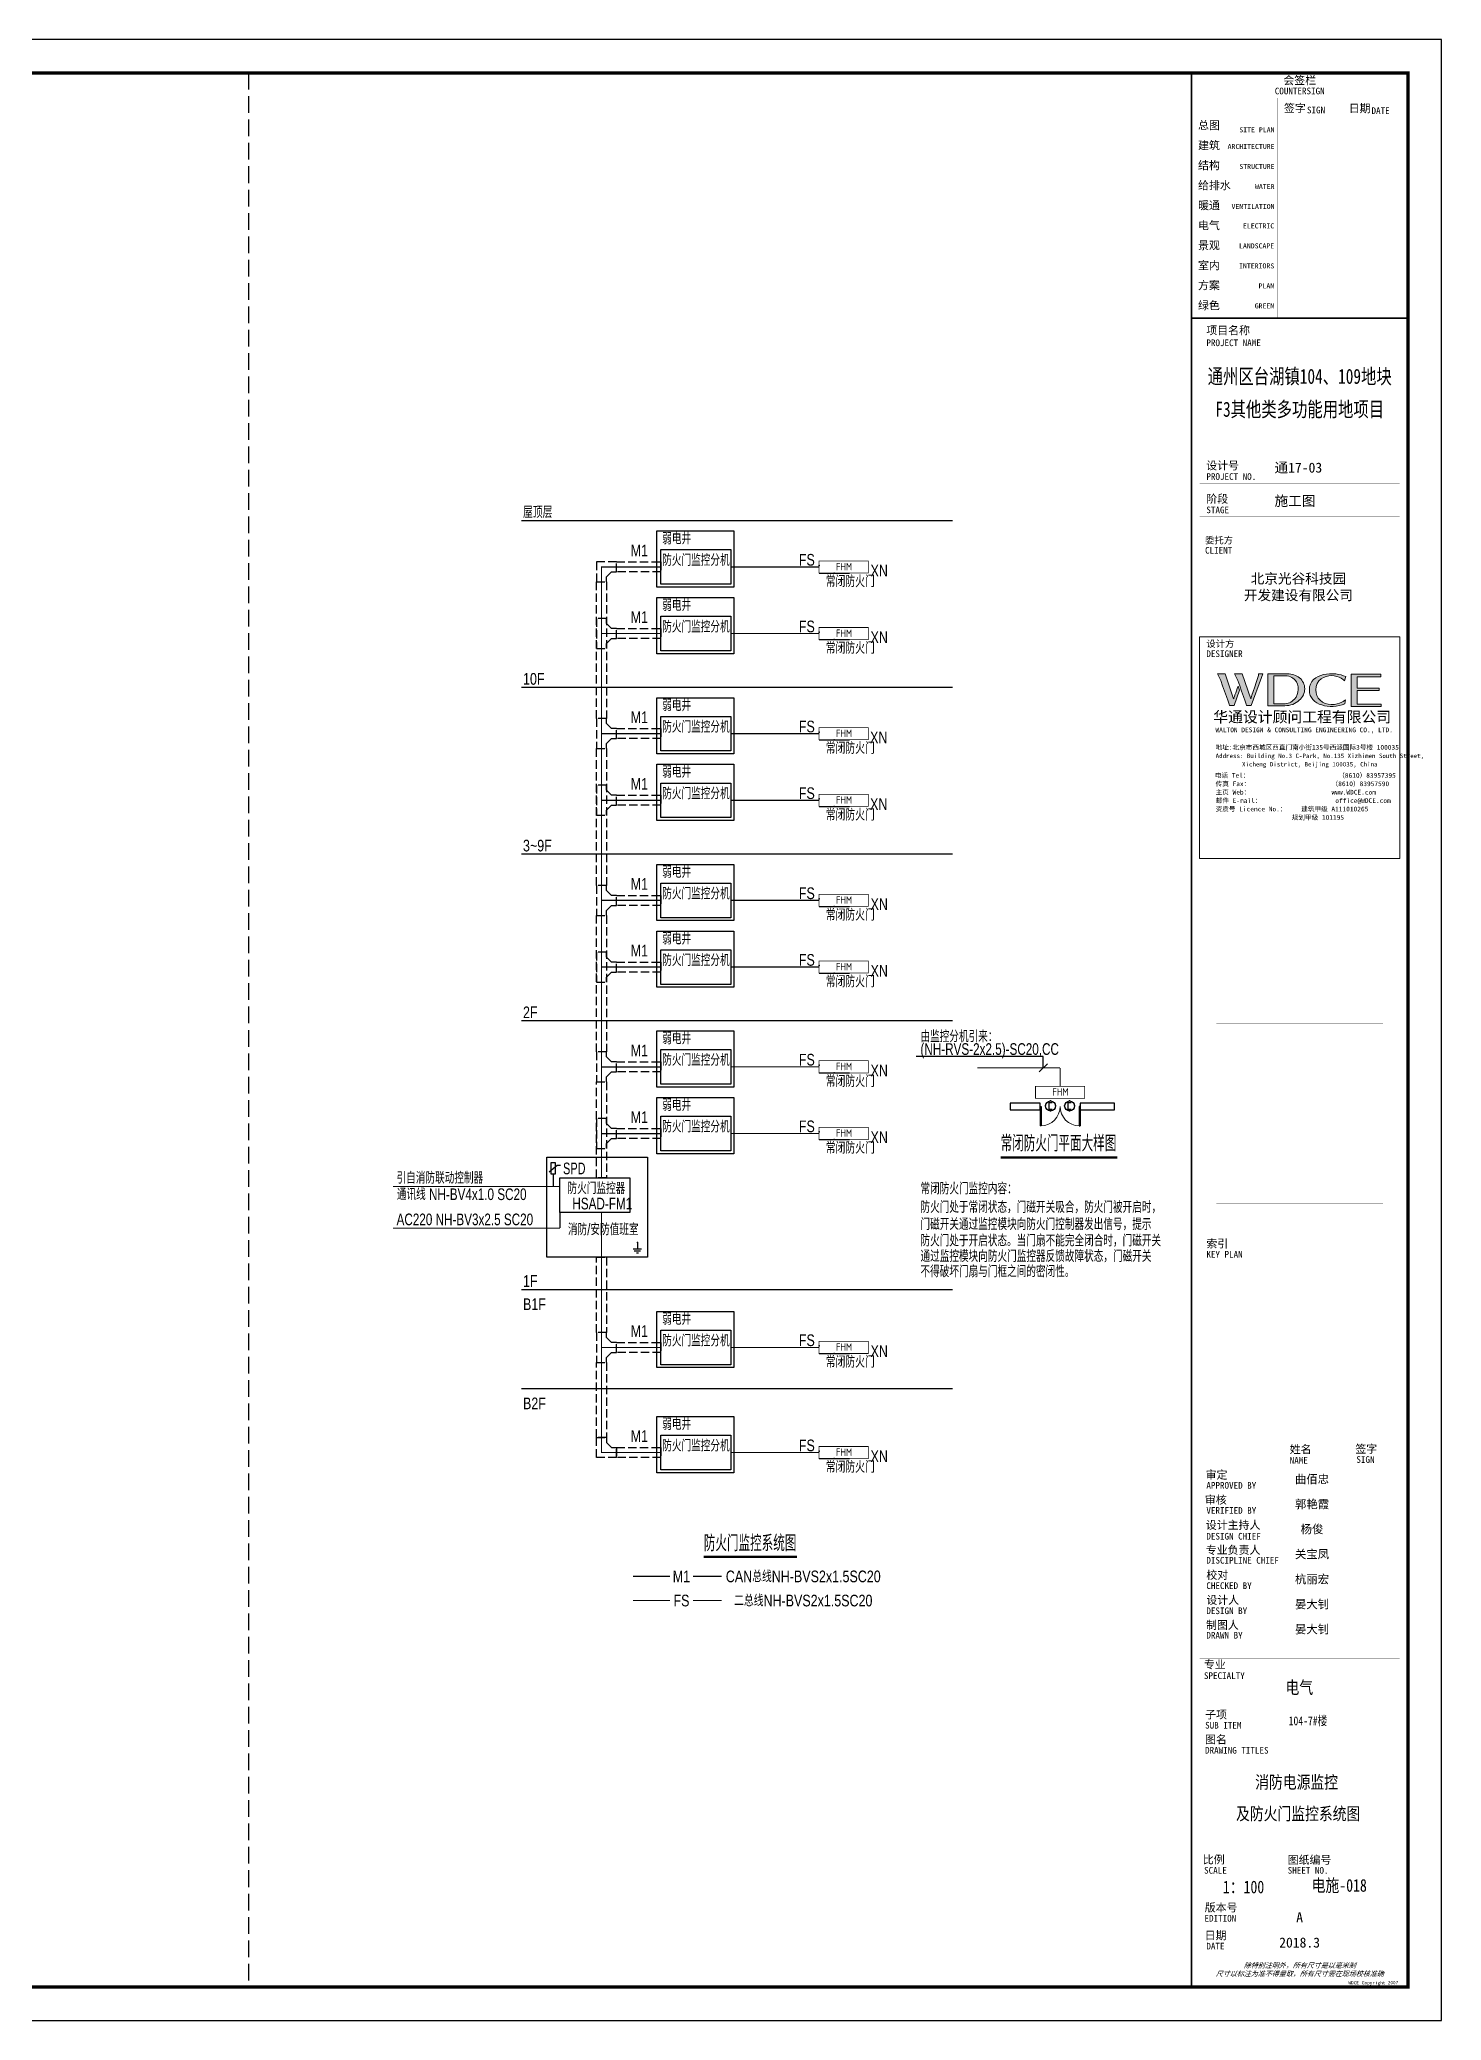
# Model space of a CAD drawing. Extents: x -54686 to 596156, y -555137 to 71395.
# Drawn here: x 126329 to 168379, y -555137 to -495737 of the extents above; entities that cross this region are included whole.
import ezdxf
from ezdxf.enums import TextEntityAlignment as Align

# ---------------------------------------------------------------- set-up
doc = ezdxf.new("R2010")
doc.units = 0
doc.header["$LTSCALE"] = 1000
doc.linetypes.add('CONTINOUS', pattern=[0])
doc.linetypes.add('DASH', pattern=[0.35, 0.25, -0.1])
doc.layers.get('0').update_dxf_attribs({"linetype": 'CONTINUOUS'})
doc.layers.get('Defpoints').update_dxf_attribs({"linetype": 'CONTINUOUS'})
for name, color, linetype in [('CABLETRAY', 4, 'DASH'), ('DIM-照明', 3, 'CONTINUOUS'), ('EQUIP-动力', 3, 'CONTINUOUS'), ('EQUIP-安防', 80, 'CONTINUOUS'), ('EQUIP-消防', 3, 'CONTINUOUS'), ('LAYER1', 7, 'CONTINOUS'), ('SHEET_TEXT', 7, 'CONTINUOUS'), ('TEL_SYMB', 3, 'CONTINUOUS'), ('TEL_TEXT', 3, 'CONTINUOUS'), ('TEL_TITLE', 6, 'CONTINUOUS'), ('WALL', 9, 'CONTINUOUS'), ('WINDOW', 4, 'CONTINUOUS'), ('WIRE', 4, 'CONTINUOUS'), ('WIRE-照明', 1, 'CONTINUOUS'), ('智能疏散灯', 3, 'CONTINOUS')]:
    doc.layers.add(name, color=color, linetype=linetype)
doc.styles.add('_COMPLEX', font='ROS', dxfattribs={"width": 0.6, "bigfont": 'JD'})
doc.styles.add('_HZTXT', font='ROS', dxfattribs={"width": 0.8, "bigfont": 'JD'})
doc.styles.add('_TEL_DIM', font='SIMPLEX', dxfattribs={"width": 0.8, "height": 3.5, "bigfont": 'HZTXT'})
doc.styles.add('H-图名', font='', dxfattribs={"width": 0.8, "height": 9})
doc.styles.add('hwxh', font='STXIHEI.TTF')
doc.styles.get("Standard").update_dxf_attribs({"font": 'GBENOR', "bigfont": 'GBCBIG'})
doc.styles.add('Y', font='ros.shx', dxfattribs={"width": 0.7, "bigfont": 'jd.shx'})
doc.styles.add('华文细黑', font='STXIHEI.TTF', dxfattribs={"height": 10})
doc.styles.get('H-图名').set_extended_font_data('SimSun')

# ---------------------------------------------------------------- blocks, each defined once
blk = doc.blocks.new('$equip$00002621')
for p, q in [((-0.19, 0.1), (-0.19, -0.1)), ((0.19, -0.1), (0.19, 0.1)), ((-0.19, -0.1), (0.19, -0.1))]:
    blk.add_line(p, q)
at = {"const_width": 0.04}
blk.add_lwpolyline([(-0.3, 0, 1), (0.3, 0, 1), (-0.3, 0, 0.702733)], format="xyb", dxfattribs=at)
blk.add_circle((0, 0), 0.3)
at = {"color": 1}
for p in [(-0.3, 0), (0, 0.3), (0.3, 0), (0, -0.3)]:
    blk.add_point(p, dxfattribs=at)
at = {"color": 7, "style": '_TEL_DIM', "flags": 1}
blk.add_attdef('A', text='', height=0.000025, dxfattribs=at).set_placement((0, 0), align=Align.MIDDLE_CENTER)
blk = doc.blocks.new('$equip$00001310')
for points in [[(0, 0), (0, -0.38)], [(-0.25, -0.38), (0.25, -0.38)], [(-0.19, -0.5), (0.19, -0.5)], [(-0.06, -0.63), (0.06, -0.63)]]:
    blk.add_lwpolyline(points)
blk.add_point((0, 0))
at = {"flags": 9}
blk.add_attdef('A', (0, 0), '', height=0.00002, dxfattribs=at)
blk = doc.blocks.new('WDCE Copyright200X')
at = {"const_width": 0.016}
blk.add_lwpolyline([(-10.6, 1.26, 1), (-11.4, 1.26, 1)], format="xyb", close=True, dxfattribs=at)
at = {"style": '华文细黑'}
for s, p in [('WDCE ', (-11.46, 0.5)), ('     Copyright ', (-3.51, 0.5))]:
    blk.add_text(s, height=1, dxfattribs=at).set_placement(p, align=Align.BOTTOM_RIGHT)
blk.add_text('c', height=0.6, dxfattribs=at).set_placement((-11.04, 1.35), align=Align.MIDDLE_CENTER)
blk.add_attdef('200X', text='', height=1, dxfattribs=at).set_placement((-0.45, 0.5), align=Align.BOTTOM_RIGHT)
blk = doc.blocks.new('logo2')
h = blk.add_hatch(color=7)
h.paths.add_polyline_path([(19.02, -7.36), (15.84, -7.36), (15.84, -3.97), (18.97, -3.97), (18.97, -4.24), (16.46, -4.24), (16.46, -5.45), (18.81, -5.45), (18.81, -5.69), (16.47, -5.69), (16.47, -7.12), (19.02, -7.12)])
edge = h.paths.add_edge_path()
edge.add_spline(control_points=[(15.26, -4.21), (15.26, -4.21), (15.13, -4.65), (15.13, -4.65), (15.13, -4.65), (14.62, -4.1), (13.73, -4.1), (13.04, -4.1), (12.07, -4.54), (12.08, -5.62), (12.08, -6.49), (12.77, -7.16), (13.73, -7.17), (14.66, -7.17), (15.23, -6.68), (15.23, -6.68), (15.23, -6.68), (15.16, -7.11), (15.16, -7.11), (13.63, -7.7), (11.42, -7.29), (11.41, -5.64), (11.4, -3.72), (14.16, -3.66), (15.26, -4.21)], knot_values=[0, 0, 0, 0, 1, 1, 1, 2, 2, 2, 3, 3, 3, 4, 4, 4, 5, 5, 5, 6, 6, 6, 7, 7, 7, 8, 8, 8, 8], degree=3, periodic=0)
edge = h.paths.add_edge_path(flags=16)
edge.add_spline(control_points=[(10.23, -5.57), (10.23, -5.16), (10.12, -4.83), (9.9, -4.58), (9.63, -4.27), (9.23, -4.12), (8.69, -4.12), (8.69, -4.12), (7.64, -4.12), (7.64, -4.12), (7.64, -4.12), (7.64, -7.1), (7.64, -7.1), (7.64, -7.1), (8.66, -7.1), (8.66, -7.1), (9.13, -7.1), (9.52, -6.93), (9.82, -6.6), (10.09, -6.31), (10.23, -5.96), (10.23, -5.57)], knot_values=[0, 0, 0, 0, 1, 1, 1, 2, 2, 2, 3, 3, 3, 4, 4, 4, 5, 5, 5, 6, 6, 6, 7, 7, 7, 7], degree=3, periodic=0)
edge = h.paths.add_edge_path()
edge.add_spline(control_points=[(10.92, -5.51), (10.92, -5.96), (10.72, -6.37), (10.34, -6.72), (9.92, -7.1), (9.41, -7.29), (8.82, -7.29), (8.82, -7.29), (7.03, -7.29), (7.03, -7.29), (7.03, -7.29), (7.03, -3.92), (7.03, -3.92), (7.03, -3.92), (9.1, -3.92), (9.1, -3.92), (9.59, -3.92), (10.01, -4.06), (10.36, -4.34), (10.73, -4.64), (10.92, -5.03), (10.92, -5.51)], knot_values=[0, 0, 0, 0, 1, 1, 1, 2, 2, 2, 3, 3, 3, 4, 4, 4, 5, 5, 5, 6, 6, 6, 7, 7, 7, 7], degree=3, periodic=0)
at = {"lineweight": 0}
blk.add_lwpolyline([(19.02, -7.36), (15.84, -7.36), (15.84, -3.97), (18.97, -3.97), (18.97, -4.24), (16.46, -4.24), (16.46, -5.45), (18.81, -5.45), (18.81, -5.69), (16.47, -5.69), (16.47, -7.12), (19.02, -7.12), (19.02, -7.36)], dxfattribs=at)
for points, knots in [([(10.92, -5.51), (10.92, -5.96), (10.72, -6.37), (10.34, -6.72), (9.92, -7.1), (9.41, -7.29), (8.82, -7.29), (8.82, -7.29), (7.03, -7.29), (7.03, -7.29), (7.03, -7.29), (7.03, -3.92), (7.03, -3.92), (7.03, -3.92), (9.1, -3.92), (9.1, -3.92), (9.59, -3.92), (10.01, -4.06), (10.36, -4.34), (10.73, -4.64), (10.92, -5.03), (10.92, -5.51)], [0, 0, 0, 0, 1, 1, 1, 2, 2, 2, 3, 3, 3, 4, 4, 4, 5, 5, 5, 6, 6, 6, 7, 7, 7, 7]), ([(10.23, -5.57), (10.23, -5.16), (10.12, -4.83), (9.9, -4.58), (9.63, -4.27), (9.23, -4.12), (8.69, -4.12), (8.69, -4.12), (7.64, -4.12), (7.64, -4.12), (7.64, -4.12), (7.64, -7.1), (7.64, -7.1), (7.64, -7.1), (8.66, -7.1), (8.66, -7.1), (9.13, -7.1), (9.52, -6.93), (9.82, -6.6), (10.09, -6.31), (10.23, -5.96), (10.23, -5.57)], [0, 0, 0, 0, 1, 1, 1, 2, 2, 2, 3, 3, 3, 4, 4, 4, 5, 5, 5, 6, 6, 6, 7, 7, 7, 7]), ([(15.26, -4.21), (15.26, -4.21), (15.13, -4.65), (15.13, -4.65), (15.13, -4.65), (14.62, -4.1), (13.73, -4.1), (13.04, -4.1), (12.07, -4.54), (12.08, -5.62), (12.08, -6.49), (12.77, -7.16), (13.73, -7.17), (14.66, -7.17), (15.23, -6.68), (15.23, -6.68), (15.23, -6.68), (15.16, -7.11), (15.16, -7.11), (13.63, -7.7), (11.42, -7.29), (11.41, -5.64), (11.4, -3.72), (14.16, -3.66), (15.26, -4.21)], [0, 0, 0, 0, 1, 1, 1, 2, 2, 2, 3, 3, 3, 4, 4, 4, 5, 5, 5, 6, 6, 6, 7, 7, 7, 8, 8, 8, 8])]:
    blk.add_open_spline(points, degree=3, knots=knots, dxfattribs=at)
blk = doc.blocks.new('logo1')
h = blk.add_hatch(color=8)
edge = h.paths.add_edge_path()
edge.add_spline(control_points=[(3.86, -5.21), (3.63, -5.88), (3.39, -6.56), (3.39, -6.56), (3.39, -6.56), (2.5, -3.91), (2.5, -3.91), (2.5, -3.91), (1.8, -3.91), (1.69, -3.91), (2.02, -4.39), (2.95, -7.27), (2.95, -7.27), (2.95, -7.27), (3.44, -7.27), (3.44, -7.27), (3.44, -7.27), (4.03, -5.66), (4.03, -5.66), (4.03, -5.66), (3.86, -5.21), (3.86, -5.21)], knot_values=[0, 0, 0, 0, 1, 1, 1, 2, 2, 2, 3, 3, 3, 4, 4, 4, 5, 5, 5, 6, 6, 6, 7, 7, 7, 7], degree=3, periodic=0)
h = blk.add_hatch(color=7)
edge = h.paths.add_edge_path()
edge.add_spline(control_points=[(6.04, -3.91), (6.09, -4.1), (5.2, -6.56), (5.2, -6.56), (5.2, -6.56), (4.3, -3.91), (4.3, -3.91), (4.3, -3.91), (3.6, -3.91), (3.49, -3.91), (3.82, -4.39), (4.75, -7.27), (4.75, -7.27), (4.75, -7.27), (5.24, -7.27), (5.24, -7.27), (5.24, -7.27), (6.33, -4.3), (6.33, -4.3), (6.33, -4.3), (6.48, -3.91), (6.48, -3.91), (6.48, -3.91), (6.21, -3.91), (6.04, -3.91)], knot_values=[0, 0, 0, 0, 1, 1, 1, 2, 2, 2, 3, 3, 3, 4, 4, 4, 5, 5, 5, 6, 6, 6, 7, 7, 7, 8, 8, 8, 8], degree=3, periodic=0)
at = {"color": 8, "lineweight": 0}
blk.add_open_spline([(3.86, -5.21), (3.63, -5.88), (3.39, -6.56), (3.39, -6.56), (3.39, -6.56), (2.5, -3.91), (2.5, -3.91), (2.5, -3.91), (1.8, -3.91), (1.69, -3.91), (2.02, -4.39), (2.95, -7.27), (2.95, -7.27), (2.95, -7.27), (3.44, -7.27), (3.44, -7.27), (3.44, -7.27), (4.03, -5.66), (4.03, -5.66), (4.03, -5.66), (3.86, -5.21), (3.86, -5.21)], degree=3, knots=[0, 0, 0, 0, 1, 1, 1, 2, 2, 2, 3, 3, 3, 4, 4, 4, 5, 5, 5, 6, 6, 6, 7, 7, 7, 7], dxfattribs=at)
at = {"lineweight": 0}
blk.add_open_spline([(6.04, -3.91), (6.09, -4.1), (5.2, -6.56), (5.2, -6.56), (5.2, -6.56), (4.3, -3.91), (4.3, -3.91), (4.3, -3.91), (3.6, -3.91), (3.49, -3.91), (3.82, -4.39), (4.75, -7.27), (4.75, -7.27), (4.75, -7.27), (5.24, -7.27), (5.24, -7.27), (5.24, -7.27), (6.33, -4.3), (6.33, -4.3), (6.33, -4.3), (6.48, -3.91), (6.48, -3.91), (6.48, -3.91), (6.21, -3.91), (6.04, -3.91)], degree=3, knots=[0, 0, 0, 0, 1, 1, 1, 2, 2, 2, 3, 3, 3, 4, 4, 4, 5, 5, 5, 6, 6, 6, 7, 7, 7, 8, 8, 8, 8], dxfattribs=at)
blk.add_blockref('logo2', (0, 0))
blk = doc.blocks.new('时间-logo')
at = {"layer": 'Defpoints', "lineweight": 0}
blk.add_lwpolyline([(0, -23.46), (-21.17, -23.46), (-21.17, 0), (0, 0), (0, -23.46)], dxfattribs=at)
blk.add_blockref('logo1', (-20.97, 0))
at = {"style": 'hwxh'}
for s, height, p in [('华通设计顾问工程有限公司 ', 1.15, (-19.73, -9.05)), ('WALTON DESIGN & CONSULTING ENGINEERING CO., LTD.', 0.5, (-19.5, -10.1)), ('Address: Building No.3 C-Park, No.135 Xizhimen South Street, ', 0.47, (-19.48, -12.83)), ('地址:北京市西城区西直门南小街135号西派国际3号楼 100035', 0.5, (-19.48, -11.94)), ('电话 Tel：                        （8610）83957395 ', 0.5, (-19.56, -14.91)), ('Xicheng District, Beijing 100035, China ', 0.47, (-16.69, -13.72)), ('传真 Fax：                      （8610）83957590 ', 0.5, (-19.48, -15.8)), ('主页 Web：                      www.WDCE.com ', 0.5, (-19.48, -16.69)), ('资质号 Licence No.：    建筑甲级 A111010265 ', 0.5, (-19.48, -18.47)), ('邮件 E-mail：                    office@WDCE.com ', 0.5, (-19.48, -17.58)), ('   规划甲级 101195', 0.5, (-12.6, -19.36))]:
    blk.add_text(s, height=height, dxfattribs=at).set_placement(p)
blk = doc.blocks.new('$DorLib2D$00000002')
for p, q in [((-0.5, 0), (-0.5, 0.4875)), ((-0.475, 0.4875), (-0.5, 0.4875)), ((-0.475, 0), (-0.475, 0.4875)), ((0.475, 0), (0.475, 0.4875)), ((0.475, 0.4875), (0.5, 0.4875)), ((0.5, 0), (0.5, 0.4875)), ((-0.5, 0), (-0.475, 0)), ((0.5, 0), (0.475, 0))]:
    blk.add_line(p, q)
at = {"lineweight": 13}
for centre, start, end in [((-0.4875, 0), 0, 88.53072), ((0.4875, 0), 91.46928, 180)]:
    blk.add_arc(centre, 0.4875, start, end, dxfattribs=at)

msp = doc.modelspace()

# ---------------------------------------------------------------- linework, layer by layer
for p, q in [((141612, -529687), (141857, -529487)), ((141857, -529487), (141952, -529487))]:
    msp.add_line(p, q)
at = {"const_width": 50}
for points in [[(160879, -496737), (160879, -504087), (167379, -504087), (167379, -496737)], [(160879, -554137), (167379, -554137), (167379, -504087), (160879, -504087)]]:
    msp.add_lwpolyline(points, close=True, dxfattribs=at)
at = {"const_width": 5}
for points in [[(160879, -497487), (167379, -497487)], [(163465, -497487), (163465, -504087)], [(165469, -497487), (165469, -504087)], [(160879, -498087), (167379, -498087)], [(160879, -498687), (167379, -498687)], [(160879, -499287), (167379, -499287)], [(160879, -499887), (167379, -499887)], [(160879, -500487), (167379, -500487)], [(160879, -501087), (167379, -501087)], [(160879, -501687), (167379, -501687)], [(160879, -502287), (167379, -502287)], [(160879, -502887), (167379, -502887)], [(160879, -502887), (167379, -502887)], [(160879, -503487), (167379, -503487)], [(160879, -504087), (167379, -504087)], [(161129, -509050), (167129, -509050)], [(161129, -510050), (167129, -510050)], [(167129, -513352), (167129, -510525), (161129, -510525), (161129, -513352)], [(161129, -513352), (167129, -513352)], [(161129, -513645), (161129, -531354)], [(161129, -513645), (167129, -513645)], [(161129, -531354), (167129, -531354), (167129, -513645)], [(161629, -520301), (166629, -520301)], [(161629, -525254), (166629, -525254)], [(161629, -530652), (166629, -530652)], [(161129, -531354), (167129, -531354)], [(161129, -532363), (167129, -532363)], [(161129, -543811), (167129, -543811), (167129, -537811), (161129, -537811), (161129, -543811)], [(163629, -537811), (163629, -543811)], [(165379, -537811), (165379, -543811)], [(161129, -538561), (167129, -538561)], [(161129, -539311), (167129, -539311)], [(161129, -540061), (167129, -540061)], [(161129, -540811), (167129, -540811)], [(161129, -541561), (167129, -541561)], [(161129, -542311), (167129, -542311)], [(161129, -543061), (167129, -543061)], [(161129, -544287), (167129, -544287), (167129, -553137), (161129, -553137), (161129, -544287)], [(161129, -545787), (167129, -545787)], [(161129, -546537), (167129, -546537)], [(161129, -550137), (167129, -550137)], [(163629, -550137), (163629, -551537)], [(161129, -551537), (167129, -551537)], [(161129, -552337), (167129, -552337)]]:
    msp.add_lwpolyline(points, dxfattribs=at)
msp.add_lwpolyline([(141665, -529420), (141665, -529755), (141808, -529755), (141808, -529420)], close=True)
for p in [(149712, -511505), (150167, -511733), (149712, -513504), (150167, -513731), (149712, -516505), (150167, -516732), (149712, -518503), (150167, -518731), (149712, -521505), (150167, -521732), (149712, -523503), (150167, -523731), (149712, -526496), (150167, -526723), (149712, -528494), (150167, -528722), (149712, -534910), (150167, -535138), (149712, -538063), (150167, -538290)]:
    msp.add_point(p)
at = {"layer": 'CABLETRAY'}
for p, q in [((143635, -511401), (143035, -511401)), ((143035, -511401), (143035, -512001)), ((143635, -511701), (143635, -511401)), ((143635, -511401), (144967, -511401)), ((143635, -511701), (143635, -511401)), ((144967, -511401), (144967, -511701)), ((143035, -512001), (143335, -512001)), ((143035, -516100), (143035, -512001)), ((143035, -512001), (143335, -512001)), ((143335, -511851), (143485, -511701)), ((143335, -512001), (143335, -511851)), ((143335, -512001), (143335, -516100)), ((143485, -511701), (143635, -511701)), ((144967, -511701), (143635, -511701)), ((143035, -513099), (143035, -513999)), ((143335, -513099), (143035, -513099)), ((143335, -513249), (143335, -513099)), ((143485, -513399), (143335, -513249)), ((143335, -513849), (143485, -513699)), ((143635, -513399), (143485, -513399)), ((143485, -513699), (143635, -513699)), ((143635, -513699), (143635, -513399)), ((143635, -513399), (144967, -513399)), ((143635, -513699), (143635, -513399)), ((144967, -513699), (143635, -513699)), ((144967, -513399), (144967, -513699)), ((143035, -513999), (143335, -513999)), ((143335, -513999), (143335, -513849)), ((143035, -516100), (143035, -517000)), ((143335, -516100), (143035, -516100)), ((143335, -516100), (143035, -516100)), ((143335, -516250), (143335, -516100)), ((143485, -516400), (143335, -516250)), ((143335, -516850), (143485, -516700)), ((143635, -516400), (143485, -516400)), ((143485, -516700), (143635, -516700)), ((143635, -516700), (143635, -516400)), ((143635, -516400), (144967, -516400)), ((143635, -516700), (143635, -516400)), ((144967, -516700), (143635, -516700)), ((144967, -516400), (144967, -516700)), ((143035, -517000), (143335, -517000)), ((143035, -521100), (143035, -517000)), ((143035, -517000), (143335, -517000)), ((143335, -517000), (143335, -516850)), ((143335, -517000), (143335, -521100)), ((143035, -518099), (143035, -518999)), ((143335, -518099), (143035, -518099)), ((143335, -518249), (143335, -518099)), ((143485, -518399), (143335, -518249)), ((143635, -518399), (143485, -518399)), ((143635, -518699), (143635, -518399)), ((143635, -518399), (144967, -518399)), ((143635, -518699), (143635, -518399)), ((144967, -518399), (144967, -518699)), ((143035, -518999), (143335, -518999)), ((143335, -518849), (143485, -518699)), ((143335, -518999), (143335, -518849)), ((143485, -518699), (143635, -518699)), ((144967, -518699), (143635, -518699)), ((143035, -521100), (143035, -522000)), ((143335, -521100), (143035, -521100)), ((143335, -521100), (143035, -521100)), ((143335, -521250), (143335, -521100)), ((143485, -521400), (143335, -521250)), ((143635, -521400), (143485, -521400)), ((143635, -521700), (143635, -521400)), ((143635, -521400), (144967, -521400)), ((143635, -521700), (143635, -521400)), ((144967, -521400), (144967, -521700)), ((143035, -522000), (143335, -522000)), ((143035, -526091), (143035, -522000)), ((143035, -522000), (143335, -522000)), ((143335, -521850), (143485, -521700)), ((143335, -522000), (143335, -521850)), ((143335, -522000), (143335, -526091)), ((143485, -521700), (143635, -521700)), ((144967, -521700), (143635, -521700)), ((143035, -523099), (143035, -523999)), ((143335, -523099), (143035, -523099)), ((143335, -523249), (143335, -523099)), ((143485, -523399), (143335, -523249)), ((143335, -523849), (143485, -523699)), ((143335, -523999), (143335, -523849)), ((143635, -523399), (143485, -523399)), ((143485, -523699), (143635, -523699)), ((143635, -523699), (143635, -523399)), ((143635, -523399), (144967, -523399)), ((143635, -523699), (143635, -523399)), ((144967, -523699), (143635, -523699)), ((144967, -523399), (144967, -523699)), ((143035, -523999), (143335, -523999)), ((143035, -526091), (143035, -526991)), ((143335, -526091), (143035, -526091)), ((143335, -526091), (143035, -526091)), ((143335, -526241), (143335, -526091)), ((143485, -526391), (143335, -526241)), ((143335, -526841), (143485, -526691)), ((143335, -526991), (143335, -526841)), ((143635, -526391), (143485, -526391)), ((143485, -526691), (143635, -526691)), ((143635, -526691), (143635, -526391)), ((143635, -526391), (144967, -526391)), ((143635, -526691), (143635, -526391)), ((144967, -526691), (143635, -526691)), ((144967, -526391), (144967, -526691)), ((143035, -526991), (143335, -526991)), ((143035, -529869), (143035, -526991)), ((143035, -526991), (143335, -526991)), ((143335, -526991), (143335, -529869)), ((143035, -528090), (143035, -528990)), ((143335, -528090), (143035, -528090)), ((143335, -528240), (143335, -528090)), ((143485, -528390), (143335, -528240)), ((143635, -528390), (143485, -528390)), ((143635, -528690), (143635, -528390)), ((143635, -528390), (144967, -528390)), ((143635, -528690), (143635, -528390)), ((144967, -528390), (144967, -528690)), ((143035, -528990), (143335, -528990)), ((143335, -528840), (143485, -528690)), ((143335, -528990), (143335, -528840)), ((143485, -528690), (143635, -528690)), ((144967, -528690), (143635, -528690)), ((143335, -529869), (143035, -529869)), ((143035, -532253), (143335, -532253)), ((143035, -534506), (143035, -532253)), ((143335, -532253), (143335, -534506)), ((143035, -534506), (143035, -535406)), ((143335, -534506), (143035, -534506)), ((143335, -534506), (143035, -534506)), ((143335, -534656), (143335, -534506)), ((143485, -534806), (143335, -534656)), ((143335, -535256), (143485, -535106)), ((143635, -534806), (143485, -534806)), ((143485, -535106), (143635, -535106)), ((143635, -535106), (143635, -534806)), ((143635, -534806), (144967, -534806)), ((143635, -535106), (143635, -534806)), ((144967, -535106), (143635, -535106)), ((144967, -534806), (144967, -535106)), ((143035, -535406), (143335, -535406)), ((143035, -535406), (143335, -535406)), ((143035, -537658), (143035, -535406)), ((143335, -535406), (143335, -535256)), ((143335, -535406), (143335, -537658)), ((143035, -538258), (143035, -537658)), ((143035, -537658), (143335, -537658)), ((143335, -537658), (143035, -537658)), ((143335, -537658), (143335, -537808)), ((143335, -537808), (143485, -537958)), ((143485, -537958), (143635, -537958)), ((143635, -538258), (143635, -537958)), ((143635, -537958), (144967, -537958)), ((143635, -537958), (143635, -538258)), ((144967, -537958), (144967, -538258)), ((143635, -538258), (143035, -538258)), ((144967, -538258), (143635, -538258))]:
    msp.add_line(p, q, dxfattribs=at)
at = {"layer": 'DIM-照明'}
msp.add_line((156313, -526696), (156561, -526449), dxfattribs=at)
for points in [[(156437, -526231), (152625, -526231)], [(156437, -526572), (156437, -526231)]]:
    msp.add_lwpolyline(points, dxfattribs=at)
at = {"layer": 'EQUIP-消防', "ltscale": 10}
for p, q in [((149712, -511733), (150622, -511733)), ((149712, -513731), (150622, -513731)), ((149712, -516732), (150622, -516732)), ((149712, -518731), (150622, -518731)), ((149712, -521732), (150622, -521732)), ((149712, -523731), (150622, -523731)), ((149712, -526723), (150622, -526723)), ((149712, -528722), (150622, -528722)), ((149712, -535138), (150622, -535138)), ((149712, -538290), (150622, -538290))]:
    msp.add_line(p, q, dxfattribs=at)
at = {"layer": 'EQUIP-消防', "ltscale": 10, "const_width": 22.4}
for points in [[(149712, -511369), (149712, -511733), (151190, -511733), (151190, -511369), (149712, -511369), (149712, -511733)], [(149712, -513367), (149712, -513731), (151190, -513731), (151190, -513367), (149712, -513367), (149712, -513731)], [(149712, -516368), (149712, -516732), (151190, -516732), (151190, -516368), (149712, -516368), (149712, -516732)], [(149712, -518367), (149712, -518731), (151190, -518731), (151190, -518367), (149712, -518367), (149712, -518731)], [(149712, -521368), (149712, -521732), (151190, -521732), (151190, -521368), (149712, -521368), (149712, -521732)], [(149712, -523367), (149712, -523731), (151190, -523731), (151190, -523367), (149712, -523367), (149712, -523731)], [(149712, -526359), (149712, -526723), (151190, -526723), (151190, -526359), (149712, -526359), (149712, -526723)], [(156203, -527123), (156203, -527487), (157681, -527487), (157681, -527123), (156203, -527123), (156203, -527487)], [(149712, -528358), (149712, -528722), (151190, -528722), (151190, -528358), (149712, -528358), (149712, -528722)], [(149712, -534774), (149712, -535138), (151190, -535138), (151190, -534774), (149712, -534774), (149712, -535138)], [(149712, -537926), (149712, -538290), (151190, -538290), (151190, -537926), (149712, -537926), (149712, -538290)]]:
    msp.add_lwpolyline(points, dxfattribs=at)
at = {"layer": 'LAYER1', "linetype": 'DASH', "ltscale": 2}
msp.add_line((132599, -496737), (132599, -554137), dxfattribs=at)
at = {"layer": 'TEL_SYMB', "const_width": 70}
for points in [[(155156, -529263), (158661, -529263)], [(146253, -541240), (149050, -541240)]]:
    msp.add_lwpolyline(points, dxfattribs=at)
at = {"layer": 'TEL_TITLE', "color": 6}
msp.add_lwpolyline([(84279, -555137), (168379, -555137), (168379, -495737), (84279, -495737)], close=True, dxfattribs=at)
at = {"layer": 'TEL_TITLE', "color": 6, "const_width": 100}
msp.add_lwpolyline([(86779, -554137), (167379, -554137), (167379, -496737), (86779, -496737)], close=True, dxfattribs=at)
at = {"layer": 'WALL'}
for p, q in [((156342, -527629), (155444, -527629)), ((155444, -527629), (155444, -527829)), ((155444, -527829), (156342, -527829)), ((156342, -527829), (156342, -527629)), ((158575, -527629), (157542, -527629)), ((157542, -527629), (157542, -527829)), ((157542, -527829), (158575, -527829)), ((158575, -527829), (158575, -527629))]:
    msp.add_line(p, q, dxfattribs=at)
at = {"layer": 'WIRE'}
for p, q in [((140780, -510158), (153715, -510158)), ((140780, -515158), (153715, -515158)), ((140780, -520157), (153715, -520157)), ((140780, -525157), (153715, -525157)), ((140780, -533214), (153715, -533214)), ((140780, -536189), (153715, -536189))]:
    msp.add_line(p, q, dxfattribs=at)
at = {"layer": 'WIRE-照明', "linetype": 'ByBlock'}
msp.add_line((141737, -529755), (141737, -530132), dxfattribs=at)
at = {"layer": 'WIRE-照明', "linetype": 'Continuous', "const_width": 35}
for points in [[(144967, -511551), (143185, -511551), (143185, -529869)], [(147064, -511551), (149712, -511551)], [(143185, -513549), (144967, -513549)], [(147064, -513549), (149712, -513549)], [(143185, -516550), (144967, -516550)], [(147064, -516550), (149712, -516550)], [(143185, -518549), (144967, -518549)], [(147064, -518549), (149712, -518549)], [(143185, -521550), (144967, -521550)], [(147064, -521550), (149712, -521550)], [(143185, -523549), (144967, -523549)], [(147064, -523549), (149712, -523549)], [(143185, -526545), (144967, -526545)], [(147064, -526541), (149712, -526541)], [(156942, -526572), (154462, -526572)], [(156942, -527123), (156942, -526572)], [(143185, -528544), (144967, -528544)], [(147064, -528540), (149712, -528540)], [(136926, -530132), (141939, -530132)], [(141939, -530908), (141939, -531379)], [(143185, -530908), (143185, -538108), (144967, -538108)], [(136926, -531379), (141939, -531379)], [(143185, -534959), (144967, -534959)], [(147064, -534956), (149712, -534956)], [(147064, -538108), (149712, -538108)], [(144127, -541823), (145236, -541823)], [(145929, -541823), (146788, -541823)], [(144127, -542547), (145236, -542547)], [(145929, -542547), (146788, -542547)]]:
    msp.add_lwpolyline(points, dxfattribs=at)
at = {"layer": '智能疏散灯', "color": 3}
for points in [[(144845, -510471), (147157, -510471), (147157, -512158), (144845, -512158)], [(144967, -511031), (147064, -511031), (147064, -512070), (144967, -512070)], [(144845, -512470), (147157, -512470), (147157, -514157), (144845, -514157)], [(144967, -513030), (147064, -513030), (147064, -514068), (144967, -514068)], [(144845, -515471), (147157, -515471), (147157, -517158), (144845, -517158)], [(144967, -516031), (147064, -516031), (147064, -517070), (144967, -517070)], [(144845, -517469), (147157, -517469), (147157, -519156), (144845, -519156)], [(144967, -518030), (147064, -518030), (147064, -519068), (144967, -519068)], [(144845, -520471), (147157, -520471), (147157, -522158), (144845, -522158)], [(144967, -521031), (147064, -521031), (147064, -522069), (144967, -522069)], [(144845, -522469), (147157, -522469), (147157, -524156), (144845, -524156)], [(144967, -523029), (147064, -523029), (147064, -524068), (144967, -524068)], [(144845, -525462), (147157, -525462), (147157, -527149), (144845, -527149)], [(144967, -526022), (147064, -526022), (147064, -527061), (144967, -527061)], [(144845, -527460), (147157, -527460), (147157, -529147), (144845, -529147)], [(144967, -528020), (147064, -528020), (147064, -529059), (144967, -529059)], [(141548, -529251), (144564, -529251), (144564, -532253), (141548, -532253)], [(141939, -529869), (144036, -529869), (144036, -530908), (141939, -530908)], [(144845, -533876), (147157, -533876), (147157, -535563), (144845, -535563)], [(144967, -534436), (147064, -534436), (147064, -535475), (144967, -535475)], [(144845, -537029), (147157, -537029), (147157, -538716), (144845, -538716)], [(144967, -537589), (147064, -537589), (147064, -538628), (144967, -538628)]]:
    msp.add_lwpolyline(points, close=True, dxfattribs=at)

# ---------------------------------------------------------------- block references
at = {"ltscale": 0.001, "xscale": 283.4689937531525, "yscale": 283.4689937531525, "zscale": 283.4689937531525}
msp.add_blockref('时间-logo', (167129, -513645), dxfattribs=at)
at = {"xscale": 100, "yscale": 100, "zscale": 100}
msp.add_blockref('WDCE Copyright200X', (167129, -554137), dxfattribs=at).add_auto_attribs({'200X': '2007'})
at = {"layer": 'EQUIP-动力', "linetype": 'ByBlock', "xscale": 500, "yscale": 500, "zscale": 500}
msp.add_blockref('$equip$00001310', (144261, -531807), dxfattribs=at)
at = {"layer": 'EQUIP-安防', "xscale": 500, "yscale": 500, "zscale": 500, "rotation": 270}
for p in [(156656, -527715), (157228, -527715)]:
    msp.add_blockref('$equip$00002621', p, dxfattribs=at)
at = {"layer": 'WINDOW', "xscale": 1200, "yscale": -1200, "zscale": 1200}
msp.add_blockref('$DorLib2D$00000002', (156942, -527729), dxfattribs=at)

# ---------------------------------------------------------------- texts
at = {"style": '华文细黑'}
for s, height, p in [('COUNTERSIGN', 200, (164129, -497177)), ('会签栏', 240, (164129, -496837))]:
    msp.add_text(s, height=height, dxfattribs=at).set_placement(p, align=Align.TOP_CENTER)
for s, height, p in [('签字', 240, (163657, -497674)), ('SIGN', 200, (164347, -497748)), ('日期', 240, (165600, -497679)), ('DATE', 200, (166283, -497767)), ('总图', 240, (161079, -498187)), ('建筑', 240, (161079, -498787)), ('结构', 240, (161079, -499387)), ('给排水', 240, (161079, -499987)), ('暖通', 240, (161079, -500587)), ('电气', 240, (161079, -501187)), ('景观', 240, (161079, -501787)), ('室内', 240, (161079, -502387)), ('方案', 240, (161079, -502987)), ('绿色', 240, (161079, -503587)), ('项目名称', 240, (161329, -504337)), ('PROJECT NAME', 200, (161329, -504729)), ('设计号', 240, (161325, -508389)), ('PROJECT NO.', 200, (161329, -508740)), ('阶段', 240, (161329, -509390)), ('STAGE', 200, (161329, -509740)), ('委托方', 200, (161290, -510651)), ('CLIENT', 200, (161290, -510951)), ('设计方', 200, (161329, -513754)), ('DESIGNER', 200, (161329, -514054)), ('KEY PLAN', 200, (161329, -532063)), ('索引', 240, (161329, -531723)), ('姓名', 240, (163829, -537890)), ('签字', 240, (165799, -537880)), ('审定', 240, (161306, -538656)), ('NAME', 200, (163829, -538241)), ('SIGN', 200, (165829, -538217)), ('APPROVED BY', 200, (161329, -538993)), ('审核', 240, (161284, -539408)), ('VERIFIED BY', 200, (161329, -539745)), ('设计主持人', 240, (161312, -540161)), ('DESIGN CHIEF', 200, (161329, -540518)), ('专业负责人', 240, (161313, -540911)), ('校对', 240, (161329, -541661)), ('DISCIPLINE CHIEF', 200, (161329, -541239)), ('CHECKED BY', 200, (161329, -542000)), ('设计人', 240, (161329, -542411)), ('DESIGN BY', 200, (161329, -542754)), ('制图人', 240, (161319, -543161)), ('DRAWN BY', 200, (161329, -543487)), ('SPECIALTY', 200, (161256, -544699)), ('专业', 240, (161256, -544344)), ('子项', 240, (161292, -545845)), ('SUB ITEM', 200, (161292, -546187)), ('DRAWING TITLES', 200, (161289, -546937)), ('图名', 240, (161289, -546596)), ('比例', 240, (161224, -550195)), ('SCALE', 200, (161261, -550537)), ('SHEET NO.', 200, (163769, -550537)), ('图纸编号', 240, (163769, -550205)), ('版本号', 240, (161279, -551634)), ('EDITION', 200, (161273, -551976)), ('日期', 240, (161279, -552469)), ('DATE', 200, (161329, -552811))]:
    msp.add_text(s, height=height, dxfattribs=at).set_placement(p, align=Align.TOP_LEFT)
for s, p in [('SITE PLAN', (163374, -498367)), ('ARCHITECTURE', (163374, -498867)), ('STRUCTURE', (163374, -499467)), ('WATER', (163374, -500067)), ('VENTILATION', (163374, -500667)), ('ELECTRIC', (163365, -501248)), ('LANDSCAPE', (163365, -501848)), ('INTERIORS', (163365, -502448)), ('PLAN', (163365, -503048)), ('GREEN', (163365, -503648))]:
    msp.add_text(s, height=150, dxfattribs=at).set_placement(p, align=Align.TOP_RIGHT)
at = {"color": 4, "style": '华文细黑', "width": 0.75}
for s, p in [('通州区台湖镇104、109地块', (164129, -506059)), ('F3其他类多功能用地项目', (164129, -507046))]:
    msp.add_text(s, height=450, dxfattribs=at).set_placement(p, align=Align.CENTER)
at = {"color": 4, "style": '华文细黑'}
for s, p in [('A', (164126, -552196)), ('2018.3', (164126, -552953))]:
    msp.add_text(s, height=300, dxfattribs=at).set_placement(p, align=Align.CENTER)
at = {"style": '华文细黑', "oblique": 20}
for s, p in [('除特别注明外，所有尺寸是以毫米制', (164129, -553487)), ('尺寸以标注为准不得量取，所有尺寸需在现场校核准确', (164129, -553737))]:
    msp.add_text(s, height=150, dxfattribs=at).set_placement(p, align=Align.MIDDLE_CENTER)
at = {"color": 4, "ltscale": 0.001, "char_height": 300, "width": 5848.95, "style": '华文细黑'}
for s, insert, attachment_point in [('通17-03', (163373, -508586), 4), ('施工图', (163373, -509586), 4), ('北京光谷科技园\\P开发建设有限公司', (164090, -512166), 5)]:
    msp.add_mtext(s, dxfattribs=dict(at, insert=insert, attachment_point=attachment_point))
at = {"color": 7, "style": '_TEL_DIM', "flags": 1}
for tag, p in [('REMARK', (150167, -511733)), ('A', (150167, -511733)), ('REMARK', (150167, -513731)), ('A', (150167, -513731)), ('REMARK', (150167, -516732)), ('A', (150167, -516732)), ('REMARK', (150167, -518731)), ('A', (150167, -518731)), ('REMARK', (150167, -521732)), ('A', (150167, -521732)), ('REMARK', (150167, -523731)), ('A', (150167, -523731)), ('REMARK', (150167, -526723)), ('A', (150167, -526723)), ('REMARK', (150167, -528722)), ('A', (150167, -528722)), ('REMARK', (150167, -535138)), ('A', (150167, -535138)), ('REMARK', (150167, -538290)), ('A', (150167, -538290))]:
    msp.add_attdef(tag, text='', height=0.02, dxfattribs=at).set_placement(p, align=Align.MIDDLE_CENTER)
at = {"color": 7, "flags": 1}
for p in [(150167, -511733), (150167, -513731), (150167, -516732), (150167, -518731), (150167, -521732), (150167, -523731), (150167, -526723), (150167, -528722), (150167, -535138), (150167, -538290)]:
    msp.add_attdef('A', text='防火门磁释放器1', height=0.014, dxfattribs=at).set_placement(p, align=Align.MIDDLE_CENTER)
at = {"layer": 'EQUIP-消防', "ltscale": 10}
for p in [(150460, -511541), (150460, -513539), (150460, -516540), (150460, -518539), (150460, -521540), (150460, -523539), (150460, -526531), (156951, -527295), (150460, -528530), (150460, -534945), (150460, -538098)]:
    msp.add_attdef('FHM', text='RD', height=224, dxfattribs=at).set_placement(p, align=Align.MIDDLE_CENTER)
at = {"layer": 'SHEET_TEXT', "style": '华文细黑'}
for tag, p in [('曲佰忠', (164498, -538782)), ('郭艳霞', (164498, -539532)), ('杨俊', (164498, -540282)), ('关宝凤', (164498, -541032)), ('杭丽宏', (164498, -541782)), ('晏大钊', (164498, -542532)), ('晏大钊', (164498, -543282))]:
    msp.add_attdef(tag, text='', height=250, dxfattribs=at).set_placement(p, align=Align.TOP_CENTER)
at = {"layer": 'TEL_SYMB', "color": 7}
for s, p in [('常闭防火门平面大样图', (155156, -529080)), ('防火门监控系统图', (146253, -541068))]:
    msp.add_text(s, height=482.3, dxfattribs=at).set_placement(p)
at = {"layer": 'TEL_TEXT', "width": 0.8}
for s, height, style, p in [('屋顶层', 350, '_HZTXT', (140830, -510082)), ('10F', 350, '_HZTXT', (140830, -515082)), ('3~9F', 350, '_HZTXT', (140830, -520082)), ('2F', 350, '_HZTXT', (140830, -525082)), ('1F', 350, '_HZTXT', (140830, -533139)), ('B1F', 350, '_HZTXT', (140830, -533835)), ('B2F', 350, '_HZTXT', (140830, -536810)), ('电气', 379.7, 'H-图名', (163703, -545342)), ('104-7#楼', 265.8, 'H-图名', (163798, -546286)), ('消防电源监控', 379.7, 'H-图名', (162793, -548182)), ('及防火门监控系统图', 379.7, 'H-图名', (162218, -549128)), ('1：100', 379.7, 'H-图名', (161824, -551325)), ('电施-018', 379.7, 'H-图名', (164488, -551278))]:
    msp.add_text(s, height=height, dxfattribs=dict(at, style=style)).set_placement(p)
at = {"layer": 'TEL_TEXT', "color": 7, "style": 'Y', "width": 0.75}
for s, p in [('弱电井', (145007, -510873)), ('防火门监控分机', (145007, -511520)), ('弱电井', (145007, -512872)), ('防火门监控分机', (145007, -513518)), ('弱电井', (145007, -515873)), ('防火门监控分机', (145007, -516520)), ('弱电井', (145007, -517872)), ('防火门监控分机', (145007, -518518)), ('弱电井', (145007, -520873)), ('防火门监控分机', (145007, -521519)), ('弱电井', (145007, -522872)), ('防火门监控分机', (145007, -523518)), ('弱电井', (145007, -525864)), ('由监控分机引来：', (152752, -525804)), ('防火门监控分机', (145007, -526510)), ('(NH-RVS-2x2.5)-SC20,CC', (152752, -526183)), ('弱电井', (145007, -527863)), ('防火门监控分机', (145007, -528509)), ('引自消防联动控制器', (137037, -530045)), ('通讯线 NH-BV4x1.0 SC20', (137046, -530537)), ('防火门监控器', (142165, -530358)), ('常闭防火门监控内容：', (152752, -530368)), ('AC220 NH-BV3x2.5 SC20', (137037, -531292)), ('HSAD-FM1', (142311, -530817)), ('防火门处于常闭状态，门磁开关吸合，防火门被开启时，', (152752, -530923)), ('消防/安防值班室', (142177, -531591)), ('防火门处于开启状态。当门扇不能完全闭合时，门磁开关', (152752, -531927)), ('门磁开关通过监控模块向防火门控制器发出信号，提示', (152752, -531434)), ('通过监控模块向防火门监控器反馈故障状态，门磁开关', (152752, -532394)), ('不得破坏门扇与门框之间的密闭性。', (152752, -532851)), ('弱电井', (145007, -534278)), ('防火门监控分机', (145007, -534925)), ('弱电井', (145007, -537431)), ('防火门监控分机', (145007, -538077))]:
    msp.add_text(s, height=350, dxfattribs=at).set_placement(p)
at = {"layer": 'TEL_TEXT', "style": '_HZTXT', "width": 0.8}
for s, p in [('M1', (144321, -511059)), ('FS', (149344, -511336)), ('M1', (144321, -513057)), ('FS', (149344, -513335)), ('M1', (144321, -516059)), ('FS', (149344, -516336)), ('M1', (144321, -518057)), ('FS', (149344, -518335)), ('M1', (144321, -521058)), ('FS', (149344, -521336)), ('M1', (144321, -523057)), ('FS', (149344, -523335)), ('M1', (144321, -526053)), ('FS', (149344, -526327)), ('M1', (144321, -528052)), ('FS', (149344, -528326)), ('M1', (144321, -534467)), ('FS', (149344, -534741)), ('M1', (144321, -537616)), ('FS', (149344, -537894)), ('M1', (145583, -541823)), ('CAN总线NH-BVS2x1.5SC20', (149237, -541823)), ('FS', (145583, -542547)), ('二总线NH-BVS2x1.5SC20', (149237, -542547))]:
    msp.add_text(s, height=350, dxfattribs=at).set_placement(p, align=Align.MIDDLE_CENTER)
at = {"layer": 'TEL_TEXT', "ltscale": 2, "style": '_COMPLEX', "width": 0.7}
msp.add_text('SPD', height=350, dxfattribs=at).set_placement((142031, -529763))
at = {"layer": 'TEL_TEXT', "style": '_HZTXT', "width": 0.8}
for tag, p in [('常闭防火门', (150647, -511982)), ('XN', (151515, -511662)), ('常闭防火门', (150647, -513981)), ('XN', (151515, -513660)), ('常闭防火门', (150647, -516982)), ('XN', (151500, -516661)), ('XN', (151500, -518660)), ('常闭防火门', (150647, -518981)), ('XN', (151515, -521661)), ('常闭防火门', (150647, -521982)), ('常闭防火门', (150647, -523981)), ('XN', (151515, -523660)), ('常闭防火门', (150647, -526973)), ('XN', (151515, -526652)), ('XN', (151515, -528651)), ('常闭防火门', (150647, -528972)), ('常闭防火门', (150647, -535387)), ('XN', (151515, -535066)), ('XN', (151515, -538219)), ('常闭防火门', (150647, -538540))]:
    msp.add_attdef(tag, text='RD', height=350, dxfattribs=at).set_placement(p, align=Align.MIDDLE_CENTER)

doc.saveas('drawing.dxf')
